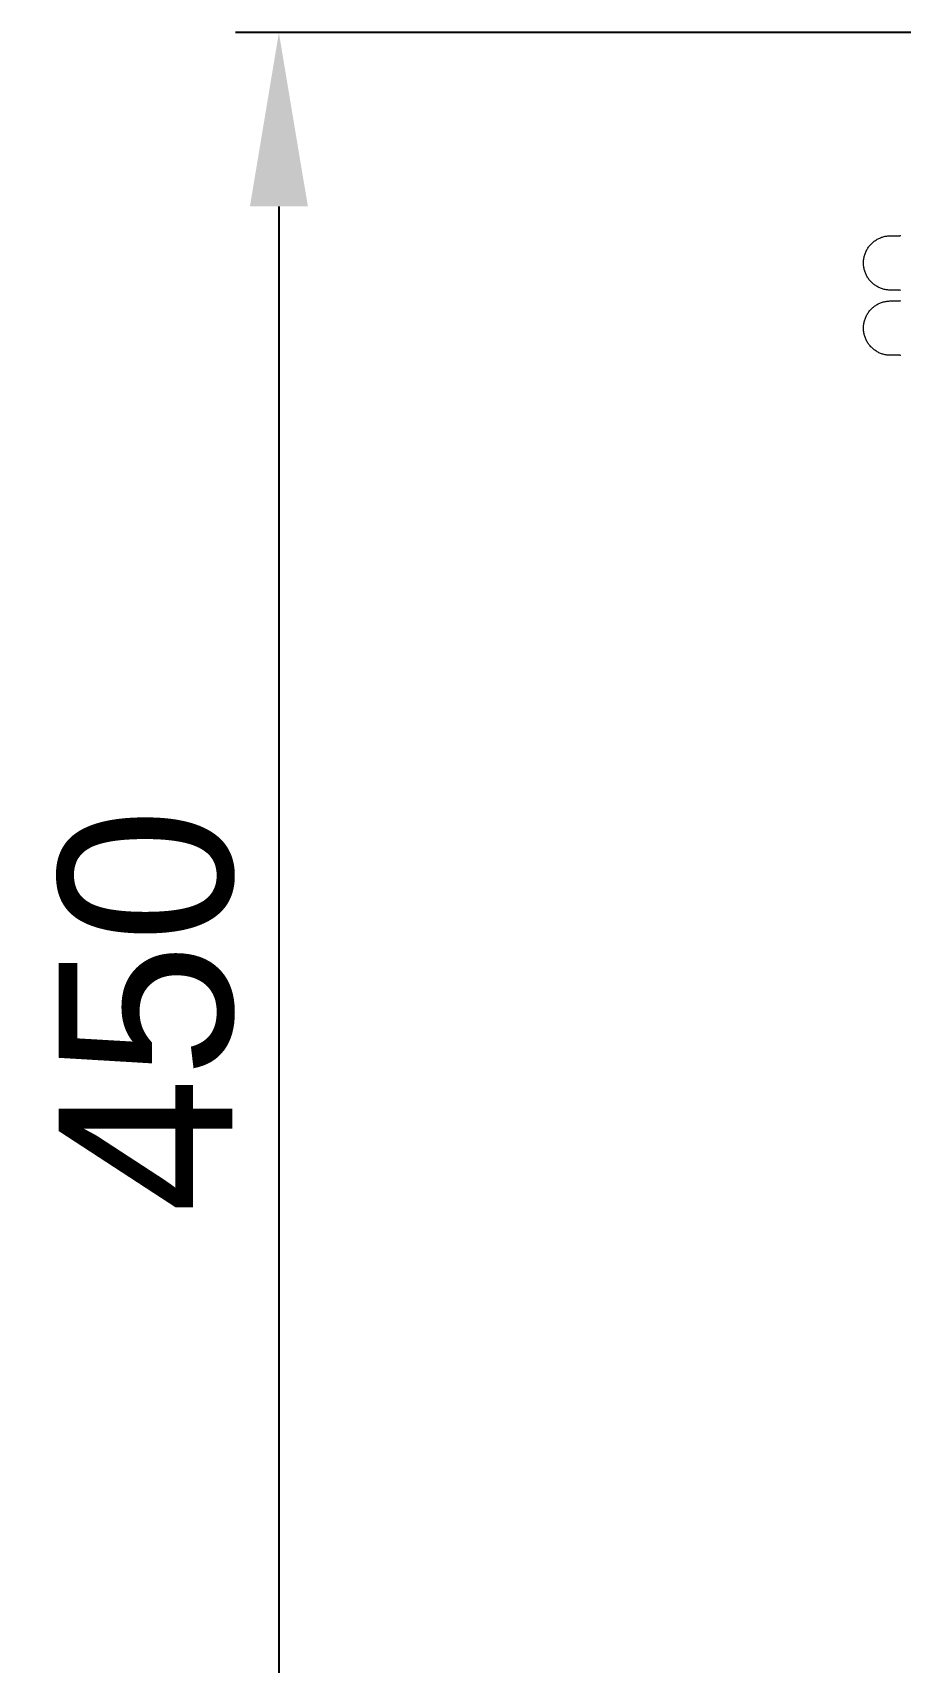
# Model space of a CAD drawing. Header units: millimetres. Extents: x -152 to 4236, y -557 to 2576.
# Drawn here: x -52.9 to 146.8, y 2100.8 to 2475.9 of the extents above; entities that cross this region are included whole.
import ezdxf

# ---------------------------------------------------------------- set-up
doc = ezdxf.new("R2010")
doc.units = ezdxf.units.MM
doc.layers.add('ZANO_R', color=7, linetype='Continuous', lineweight=0)
doc.layers.add('ZANO_W', color=1, linetype='Continuous', lineweight=0)
doc.styles.add('Arial', font='arial.ttf')
doc.styles.get("Standard").update_dxf_attribs({"font": 'ARIALUNI.TTF'})
doc.dimstyles.new('pl i ang', dxfattribs={"dimtxt": 50, "dimasz": 50, "dimexe": 1.25, "dimexo": 0.625, "dimgap": 10, "dimtad": 1, "dimtoh": 1, "dimtxsty": 'Standard', "dimcen": 2.5, "dimclrd": 1, "dimclre": 1, "dimclrt": 1, "dimadec": 0, "dimazin": 0, "dimtfac": 1, "dimtmove": 0, "dimatfit": 3, "dimfxl": 1, "dimarcsym": 1})

# ---------------------------------------------------------------- blocks, each defined once
blk = doc.blocks.new('*D444')
at = {"layer": 'ZANO_W', "color": 1, "lineweight": -2}
for p, q in [((158.3, 2475.86), (-6.2, 2475.86)), ((3.8, 2435.86), (3.8, 2065.86)), ((97.3, 2025.86), (-6.2, 2025.86))]:
    blk.add_line(p, q, dxfattribs=at)
at = {"layer": 'ZANO_W', "color": 1}
for points in [[(10.47, 2435.86), (-2.86, 2435.86), (3.8, 2475.86)], [(-2.86, 2065.86), (10.47, 2065.86), (3.8, 2025.86)]]:
    blk.add_solid(points, dxfattribs=at)
at = {"layer": 'ZANO_W', "color": 1, "insert": (-26.62, 2250.86), "char_height": 40, "attachment_point": 5, "rotation": 90, "style": 'Arial'}
blk.add_mtext('450', dxfattribs=at)

msp = doc.modelspace()

# ---------------------------------------------------------------- linework, layer by layer
at = {"layer": 'ZANO_R'}
for p, q in [((139.33, 2426.28), (139.45, 2426.46)), ((139.45, 2426.46), (139.57, 2426.63)), ((139.57, 2426.63), (139.71, 2426.8)), ((139.71, 2426.8), (139.84, 2426.96)), ((139.84, 2426.96), (139.99, 2427.12)), ((139.99, 2427.12), (140.13, 2427.28)), ((140.13, 2427.28), (140.29, 2427.42)), ((140.29, 2427.42), (140.45, 2427.57)), ((140.45, 2427.57), (140.61, 2427.7)), ((140.61, 2427.7), (140.78, 2427.84)), ((140.78, 2427.84), (140.95, 2427.96)), ((140.95, 2427.96), (141.13, 2428.08)), ((141.13, 2428.08), (141.31, 2428.2)), ((141.31, 2428.2), (141.49, 2428.3)), ((141.49, 2428.3), (141.68, 2428.41)), ((141.68, 2428.41), (141.87, 2428.5)), ((141.87, 2428.5), (142.06, 2428.59)), ((142.06, 2428.59), (142.26, 2428.67)), ((142.26, 2428.67), (142.46, 2428.75)), ((142.46, 2428.75), (142.66, 2428.81)), ((142.66, 2428.81), (142.87, 2428.87)), ((142.87, 2428.87), (143.07, 2428.93)), ((143.07, 2428.93), (143.28, 2428.98)), ((143.28, 2428.98), (143.49, 2429.02)), ((143.49, 2429.02), (143.7, 2429.05)), ((143.7, 2429.05), (143.92, 2429.07)), ((143.92, 2429.07), (144.13, 2429.09)), ((144.13, 2429.09), (144.34, 2429.1)), ((144.34, 2429.1), (144.55, 2429.11)), ((144.55, 2429.11), (146.68, 2429.11)), ((146.68, 2429.11), (146.69, 2429.11)), ((146.69, 2429.11), (146.69, 2429.11)), ((146.69, 2429.11), (146.7, 2429.11)), ((146.7, 2429.11), (146.7, 2429.11)), ((146.7, 2429.11), (146.71, 2429.11)), ((146.71, 2429.11), (146.71, 2429.11)), ((146.71, 2429.11), (146.71, 2429.11)), ((146.71, 2429.11), (146.72, 2429.11)), ((146.72, 2429.11), (146.72, 2429.11)), ((146.72, 2429.11), (146.73, 2429.11)), ((146.73, 2429.11), (146.73, 2429.12)), ((146.73, 2429.12), (146.73, 2429.12)), ((146.73, 2429.12), (146.74, 2429.12)), ((146.74, 2429.12), (146.74, 2429.12)), ((146.74, 2429.12), (146.74, 2429.12)), ((146.74, 2429.12), (146.75, 2429.12)), ((146.75, 2429.12), (146.75, 2429.13)), ((146.75, 2429.13), (146.75, 2429.13)), ((146.75, 2429.13), (146.76, 2429.13)), ((146.76, 2429.13), (146.76, 2429.14)), ((146.76, 2429.14), (146.77, 2429.14)), ((146.76, 2429.13), (146.76, 2429.13)), ((146.77, 2429.14), (146.77, 2429.15)), ((146.77, 2429.15), (146.78, 2429.15)), ((146.77, 2429.14), (146.77, 2429.14)), ((146.78, 2429.15), (146.78, 2429.16)), ((146.78, 2429.16), (146.78, 2429.16)), ((146.78, 2429.16), (146.79, 2429.16)), ((146.78, 2429.15), (146.78, 2429.15)), ((146.79, 2429.17), (146.79, 2429.18)), ((146.79, 2429.18), (146.8, 2429.18)), ((146.79, 2429.16), (146.79, 2429.17)), ((146.79, 2429.17), (146.79, 2429.17)), ((146.79, 2429.17), (146.79, 2429.17)), ((146.8, 2429.2), (146.8, 2429.21)), ((146.8, 2429.19), (146.8, 2429.2)), ((146.8, 2429.2), (146.8, 2429.2)), ((146.8, 2429.2), (146.8, 2429.2)), ((146.8, 2429.18), (146.8, 2429.19)), ((146.8, 2429.19), (146.8, 2429.19)), ((146.8, 2429.18), (146.8, 2429.18)), ((138.3, 2422.86), (138.31, 2423.07)), ((138.31, 2422.64), (138.3, 2422.86)), ((138.31, 2423.07), (138.32, 2423.28)), ((138.32, 2422.43), (138.31, 2422.64)), ((138.32, 2423.28), (138.34, 2423.5)), ((138.34, 2423.5), (138.36, 2423.71)), ((138.36, 2423.71), (138.4, 2423.92)), ((138.4, 2423.92), (138.44, 2424.13)), ((138.44, 2424.13), (138.48, 2424.34)), ((138.48, 2424.34), (138.54, 2424.54)), ((138.54, 2424.54), (138.6, 2424.75)), ((138.6, 2424.75), (138.67, 2424.95)), ((138.67, 2424.95), (138.74, 2425.15)), ((138.74, 2425.15), (138.82, 2425.35)), ((138.82, 2425.35), (138.91, 2425.54)), ((138.91, 2425.54), (139.01, 2425.73)), ((139.01, 2425.73), (139.11, 2425.92)), ((139.11, 2425.92), (139.21, 2426.1)), ((139.21, 2426.1), (139.33, 2426.28)), ((138.34, 2422.22), (138.32, 2422.43)), ((138.36, 2422.01), (138.34, 2422.22)), ((138.4, 2421.79), (138.36, 2422.01)), ((138.44, 2421.58), (138.4, 2421.79)), ((138.48, 2421.38), (138.44, 2421.58)), ((138.54, 2421.17), (138.48, 2421.38)), ((138.6, 2420.97), (138.54, 2421.17)), ((138.67, 2420.76), (138.6, 2420.97)), ((138.74, 2420.56), (138.67, 2420.76)), ((138.82, 2420.37), (138.74, 2420.56)), ((138.91, 2420.17), (138.82, 2420.37)), ((139.01, 2419.98), (138.91, 2420.17)), ((139.11, 2419.79), (139.01, 2419.98)), ((139.21, 2419.61), (139.11, 2419.79)), ((139.33, 2419.43), (139.21, 2419.61)), ((139.45, 2419.25), (139.33, 2419.43)), ((139.57, 2419.08), (139.45, 2419.25)), ((139.71, 2418.91), (139.57, 2419.08)), ((139.84, 2418.75), (139.71, 2418.91)), ((139.99, 2418.59), (139.84, 2418.75)), ((140.13, 2418.44), (139.99, 2418.59)), ((140.29, 2418.29), (140.13, 2418.44)), ((140.45, 2418.15), (140.29, 2418.29)), ((140.61, 2418.01), (140.45, 2418.15)), ((140.78, 2417.88), (140.61, 2418.01)), ((140.95, 2417.75), (140.78, 2417.88)), ((141.13, 2417.63), (140.95, 2417.75)), ((141.31, 2417.52), (141.13, 2417.63)), ((141.49, 2417.41), (141.31, 2417.52)), ((141.68, 2417.31), (141.49, 2417.41)), ((141.87, 2417.21), (141.68, 2417.31)), ((142.06, 2417.12), (141.87, 2417.21)), ((142.26, 2417.04), (142.06, 2417.12)), ((142.46, 2416.97), (142.26, 2417.04)), ((142.66, 2416.9), (142.46, 2416.97)), ((142.87, 2416.84), (142.66, 2416.9)), ((143.07, 2416.78), (142.87, 2416.84)), ((143.28, 2416.74), (143.07, 2416.78)), ((143.49, 2416.7), (143.28, 2416.74)), ((143.7, 2416.66), (143.49, 2416.7)), ((143.92, 2416.64), (143.7, 2416.66)), ((144.13, 2416.62), (143.92, 2416.64)), ((144.34, 2416.61), (144.13, 2416.62)), ((144.55, 2416.61), (144.34, 2416.61)), ((146.68, 2416.61), (144.55, 2416.61)), ((146.69, 2416.61), (146.68, 2416.61)), ((146.7, 2416.61), (146.69, 2416.61)), ((146.69, 2416.61), (146.69, 2416.61)), ((146.7, 2416.6), (146.7, 2416.61)), ((146.7, 2416.61), (146.7, 2416.61)), ((146.71, 2416.6), (146.7, 2416.6)), ((146.72, 2416.6), (146.71, 2416.6)), ((146.71, 2416.6), (146.71, 2416.6)), ((146.73, 2416.6), (146.72, 2416.6)), ((146.72, 2416.6), (146.72, 2416.6)), ((146.72, 2416.6), (146.72, 2416.6)), ((146.74, 2416.6), (146.73, 2416.6)), ((146.73, 2416.6), (146.73, 2416.6)), ((146.74, 2416.59), (146.74, 2416.6)), ((146.75, 2416.59), (146.74, 2416.59)), ((146.74, 2416.59), (146.74, 2416.59)), ((146.76, 2416.58), (146.75, 2416.59)), ((146.75, 2416.59), (146.75, 2416.59)), ((146.75, 2416.59), (146.75, 2416.59)), ((146.77, 2416.57), (146.76, 2416.58)), ((146.76, 2416.58), (146.76, 2416.58)), ((146.76, 2416.58), (146.76, 2416.58)), ((146.78, 2416.56), (146.77, 2416.57)), ((146.77, 2416.57), (146.77, 2416.57)), ((146.77, 2416.57), (146.77, 2416.57)), ((146.77, 2416.57), (146.77, 2416.57)), ((146.78, 2416.55), (146.78, 2416.56)), ((146.78, 2416.56), (146.78, 2416.56)), ((146.78, 2416.56), (146.78, 2416.56)), ((146.79, 2416.55), (146.78, 2416.55)), ((146.79, 2416.54), (146.79, 2416.55)), ((146.79, 2416.55), (146.79, 2416.55)), ((146.79, 2416.53), (146.79, 2416.54)), ((146.79, 2416.54), (146.79, 2416.54)), ((146.79, 2416.54), (146.79, 2416.54)), ((146.8, 2416.53), (146.79, 2416.53)), ((146.8, 2416.52), (146.8, 2416.53)), ((146.8, 2416.51), (146.8, 2416.52)), ((146.8, 2416.52), (146.8, 2416.52)), ((146.8, 2416.52), (146.8, 2416.52)), ((146.8, 2416.5), (146.8, 2416.51)), ((146.8, 2416.51), (146.8, 2416.51)), ((146.8, 2416.5), (146.8, 2416.5)), ((139.33, 2411.28), (139.45, 2411.46)), ((139.45, 2411.46), (139.57, 2411.63)), ((139.57, 2411.63), (139.71, 2411.8)), ((139.71, 2411.8), (139.84, 2411.96)), ((139.84, 2411.96), (139.99, 2412.12)), ((139.99, 2412.12), (140.13, 2412.28)), ((140.13, 2412.28), (140.29, 2412.42)), ((140.29, 2412.42), (140.45, 2412.57)), ((140.45, 2412.57), (140.61, 2412.7)), ((140.61, 2412.7), (140.78, 2412.84)), ((140.78, 2412.84), (140.95, 2412.96)), ((140.95, 2412.96), (141.13, 2413.08)), ((141.13, 2413.08), (141.31, 2413.2)), ((141.31, 2413.2), (141.49, 2413.3)), ((141.49, 2413.3), (141.68, 2413.41)), ((141.68, 2413.41), (141.87, 2413.5)), ((141.87, 2413.5), (142.06, 2413.59)), ((142.06, 2413.59), (142.26, 2413.67)), ((142.26, 2413.67), (142.46, 2413.75)), ((142.46, 2413.75), (142.66, 2413.81)), ((142.66, 2413.81), (142.87, 2413.87)), ((142.87, 2413.87), (143.07, 2413.93)), ((143.07, 2413.93), (143.28, 2413.98)), ((143.28, 2413.98), (143.49, 2414.02)), ((143.49, 2414.02), (143.7, 2414.05)), ((143.7, 2414.05), (143.92, 2414.07)), ((143.92, 2414.07), (144.13, 2414.09)), ((144.13, 2414.09), (144.34, 2414.1)), ((144.34, 2414.1), (144.55, 2414.11)), ((144.55, 2414.11), (146.68, 2414.11)), ((146.68, 2414.11), (146.69, 2414.11)), ((146.69, 2414.11), (146.69, 2414.11)), ((146.69, 2414.11), (146.7, 2414.11)), ((146.7, 2414.11), (146.7, 2414.11)), ((146.7, 2414.11), (146.7, 2414.11)), ((146.7, 2414.11), (146.71, 2414.11)), ((146.71, 2414.11), (146.71, 2414.11)), ((146.71, 2414.11), (146.72, 2414.11)), ((146.72, 2414.11), (146.72, 2414.11)), ((146.72, 2414.11), (146.72, 2414.11)), ((146.72, 2414.11), (146.73, 2414.11)), ((146.73, 2414.11), (146.73, 2414.12)), ((146.73, 2414.12), (146.74, 2414.12)), ((146.74, 2414.12), (146.74, 2414.12)), ((146.74, 2414.12), (146.74, 2414.12)), ((146.74, 2414.12), (146.75, 2414.12)), ((146.75, 2414.12), (146.75, 2414.13)), ((146.75, 2414.13), (146.75, 2414.13)), ((146.75, 2414.13), (146.76, 2414.13)), ((146.76, 2414.13), (146.76, 2414.14)), ((146.76, 2414.14), (146.77, 2414.14)), ((146.76, 2414.13), (146.76, 2414.13)), ((146.77, 2414.14), (146.77, 2414.15)), ((146.77, 2414.15), (146.78, 2414.15)), ((146.77, 2414.14), (146.77, 2414.14)), ((146.77, 2414.14), (146.77, 2414.14)), ((146.78, 2414.15), (146.78, 2414.16)), ((146.78, 2414.16), (146.78, 2414.16)), ((146.78, 2414.16), (146.79, 2414.16)), ((146.78, 2414.15), (146.78, 2414.15)), ((146.79, 2414.17), (146.79, 2414.18)), ((146.79, 2414.18), (146.79, 2414.18)), ((146.79, 2414.18), (146.8, 2414.18)), ((146.79, 2414.16), (146.79, 2414.17)), ((146.79, 2414.17), (146.79, 2414.17)), ((146.8, 2414.2), (146.8, 2414.22)), ((146.8, 2414.2), (146.8, 2414.21)), ((146.8, 2414.21), (146.8, 2414.21)), ((146.8, 2414.21), (146.8, 2414.21)), ((146.8, 2414.19), (146.8, 2414.2)), ((146.8, 2414.2), (146.8, 2414.2)), ((146.8, 2414.18), (146.8, 2414.19)), ((146.8, 2414.19), (146.8, 2414.19)), ((146.8, 2414.19), (146.8, 2414.19)), ((138.3, 2407.86), (138.31, 2408.07)), ((138.31, 2407.64), (138.3, 2407.86)), ((138.31, 2408.07), (138.32, 2408.28)), ((138.32, 2407.43), (138.31, 2407.64)), ((138.32, 2408.28), (138.34, 2408.5)), ((138.34, 2408.5), (138.36, 2408.71)), ((138.36, 2408.71), (138.4, 2408.92)), ((138.4, 2408.92), (138.44, 2409.13)), ((138.44, 2409.13), (138.48, 2409.34)), ((138.48, 2409.34), (138.54, 2409.54)), ((138.54, 2409.54), (138.6, 2409.75)), ((138.6, 2409.75), (138.67, 2409.95)), ((138.67, 2409.95), (138.74, 2410.15)), ((138.74, 2410.15), (138.82, 2410.35)), ((138.82, 2410.35), (138.91, 2410.54)), ((138.91, 2410.54), (139.01, 2410.73)), ((139.01, 2410.73), (139.11, 2410.92)), ((139.11, 2410.92), (139.21, 2411.1)), ((139.21, 2411.1), (139.33, 2411.28)), ((138.34, 2407.22), (138.32, 2407.43)), ((138.36, 2407.01), (138.34, 2407.22)), ((138.4, 2406.79), (138.36, 2407.01)), ((138.44, 2406.58), (138.4, 2406.79)), ((138.48, 2406.38), (138.44, 2406.58)), ((138.54, 2406.17), (138.48, 2406.38)), ((138.6, 2405.97), (138.54, 2406.17)), ((138.67, 2405.76), (138.6, 2405.97)), ((138.74, 2405.56), (138.67, 2405.76)), ((138.82, 2405.37), (138.74, 2405.56)), ((138.91, 2405.17), (138.82, 2405.37)), ((139.01, 2404.98), (138.91, 2405.17)), ((139.11, 2404.79), (139.01, 2404.98)), ((139.21, 2404.61), (139.11, 2404.79)), ((139.33, 2404.43), (139.21, 2404.61)), ((139.45, 2404.25), (139.33, 2404.43)), ((139.57, 2404.08), (139.45, 2404.25)), ((139.71, 2403.91), (139.57, 2404.08)), ((139.84, 2403.75), (139.71, 2403.91)), ((139.99, 2403.59), (139.84, 2403.75)), ((140.13, 2403.44), (139.99, 2403.59)), ((140.29, 2403.29), (140.13, 2403.44)), ((140.45, 2403.15), (140.29, 2403.29)), ((140.61, 2403.01), (140.45, 2403.15)), ((140.78, 2402.88), (140.61, 2403.01)), ((140.95, 2402.75), (140.78, 2402.88)), ((141.13, 2402.63), (140.95, 2402.75)), ((141.31, 2402.52), (141.13, 2402.63)), ((141.49, 2402.41), (141.31, 2402.52)), ((141.68, 2402.31), (141.49, 2402.41)), ((141.87, 2402.21), (141.68, 2402.31)), ((142.06, 2402.12), (141.87, 2402.21)), ((142.26, 2402.04), (142.06, 2402.12)), ((142.46, 2401.97), (142.26, 2402.04)), ((142.66, 2401.9), (142.46, 2401.97)), ((142.87, 2401.84), (142.66, 2401.9)), ((143.07, 2401.78), (142.87, 2401.84)), ((143.28, 2401.74), (143.07, 2401.78)), ((143.49, 2401.7), (143.28, 2401.74)), ((143.7, 2401.66), (143.49, 2401.7)), ((143.92, 2401.64), (143.7, 2401.66)), ((144.13, 2401.62), (143.92, 2401.64)), ((144.34, 2401.61), (144.13, 2401.62)), ((144.55, 2401.61), (144.34, 2401.61)), ((146.68, 2401.61), (144.55, 2401.61)), ((146.69, 2401.61), (146.68, 2401.61)), ((146.7, 2401.61), (146.69, 2401.61)), ((146.69, 2401.61), (146.69, 2401.61)), ((146.7, 2401.6), (146.7, 2401.61)), ((146.7, 2401.61), (146.7, 2401.61)), ((146.71, 2401.6), (146.7, 2401.6)), ((146.72, 2401.6), (146.71, 2401.6)), ((146.71, 2401.6), (146.71, 2401.6)), ((146.73, 2401.6), (146.72, 2401.6)), ((146.72, 2401.6), (146.72, 2401.6)), ((146.72, 2401.6), (146.72, 2401.6)), ((146.74, 2401.59), (146.73, 2401.6)), ((146.73, 2401.6), (146.73, 2401.6)), ((146.75, 2401.59), (146.74, 2401.59)), ((146.74, 2401.59), (146.74, 2401.59)), ((146.74, 2401.59), (146.74, 2401.59)), ((146.75, 2401.58), (146.75, 2401.59)), ((146.75, 2401.59), (146.75, 2401.59)), ((146.76, 2401.58), (146.75, 2401.58)), ((146.77, 2401.57), (146.76, 2401.58)), ((146.76, 2401.58), (146.76, 2401.58)), ((146.76, 2401.58), (146.76, 2401.58)), ((146.78, 2401.56), (146.77, 2401.57)), ((146.77, 2401.57), (146.77, 2401.57)), ((146.77, 2401.57), (146.77, 2401.57)), ((146.77, 2401.57), (146.77, 2401.57)), ((146.78, 2401.55), (146.78, 2401.56)), ((146.78, 2401.56), (146.78, 2401.56)), ((146.78, 2401.56), (146.78, 2401.56)), ((146.79, 2401.55), (146.78, 2401.55)), ((146.79, 2401.54), (146.79, 2401.55)), ((146.79, 2401.53), (146.79, 2401.54)), ((146.79, 2401.54), (146.79, 2401.54)), ((146.79, 2401.54), (146.79, 2401.54)), ((146.8, 2401.53), (146.79, 2401.53)), ((146.8, 2401.52), (146.8, 2401.53)), ((146.8, 2401.53), (146.8, 2401.53)), ((146.8, 2401.5), (146.8, 2401.52)), ((146.8, 2401.51), (146.8, 2401.52)), ((146.8, 2401.52), (146.8, 2401.52)), ((146.8, 2401.49), (146.8, 2401.51)), ((146.8, 2401.5), (146.8, 2401.51)), ((146.8, 2401.51), (146.8, 2401.51)), ((146.8, 2401.51), (146.8, 2401.51)), ((146.8, 2401.5), (146.8, 2401.5))]:
    msp.add_line(p, q, dxfattribs=at)

# ---------------------------------------------------------------- dimensions: what is measured, and where the dimension line sits
at = {"layer": 'ZANO_W'}
dim = msp.add_linear_dim(base=(3.8, 2025.86), p1=(168.3, 2475.86), p2=(107.3, 2025.86), angle=90, dimstyle='pl i ang', override={"dimtxt": 40, "dimasz": 40, "dimexe": 10, "dimexo": 10, "dimtoh": 0, "dimdec": 0, "dimtxsty": 'Arial', "dimtdec": 0, "dimtmove": 1}, dxfattribs=at)
dim.commit()
dim.dimension.update_dxf_attribs({"geometry": '*D444', "text_midpoint": (-26.62, 2250.86)})

doc.saveas('drawing.dxf')
